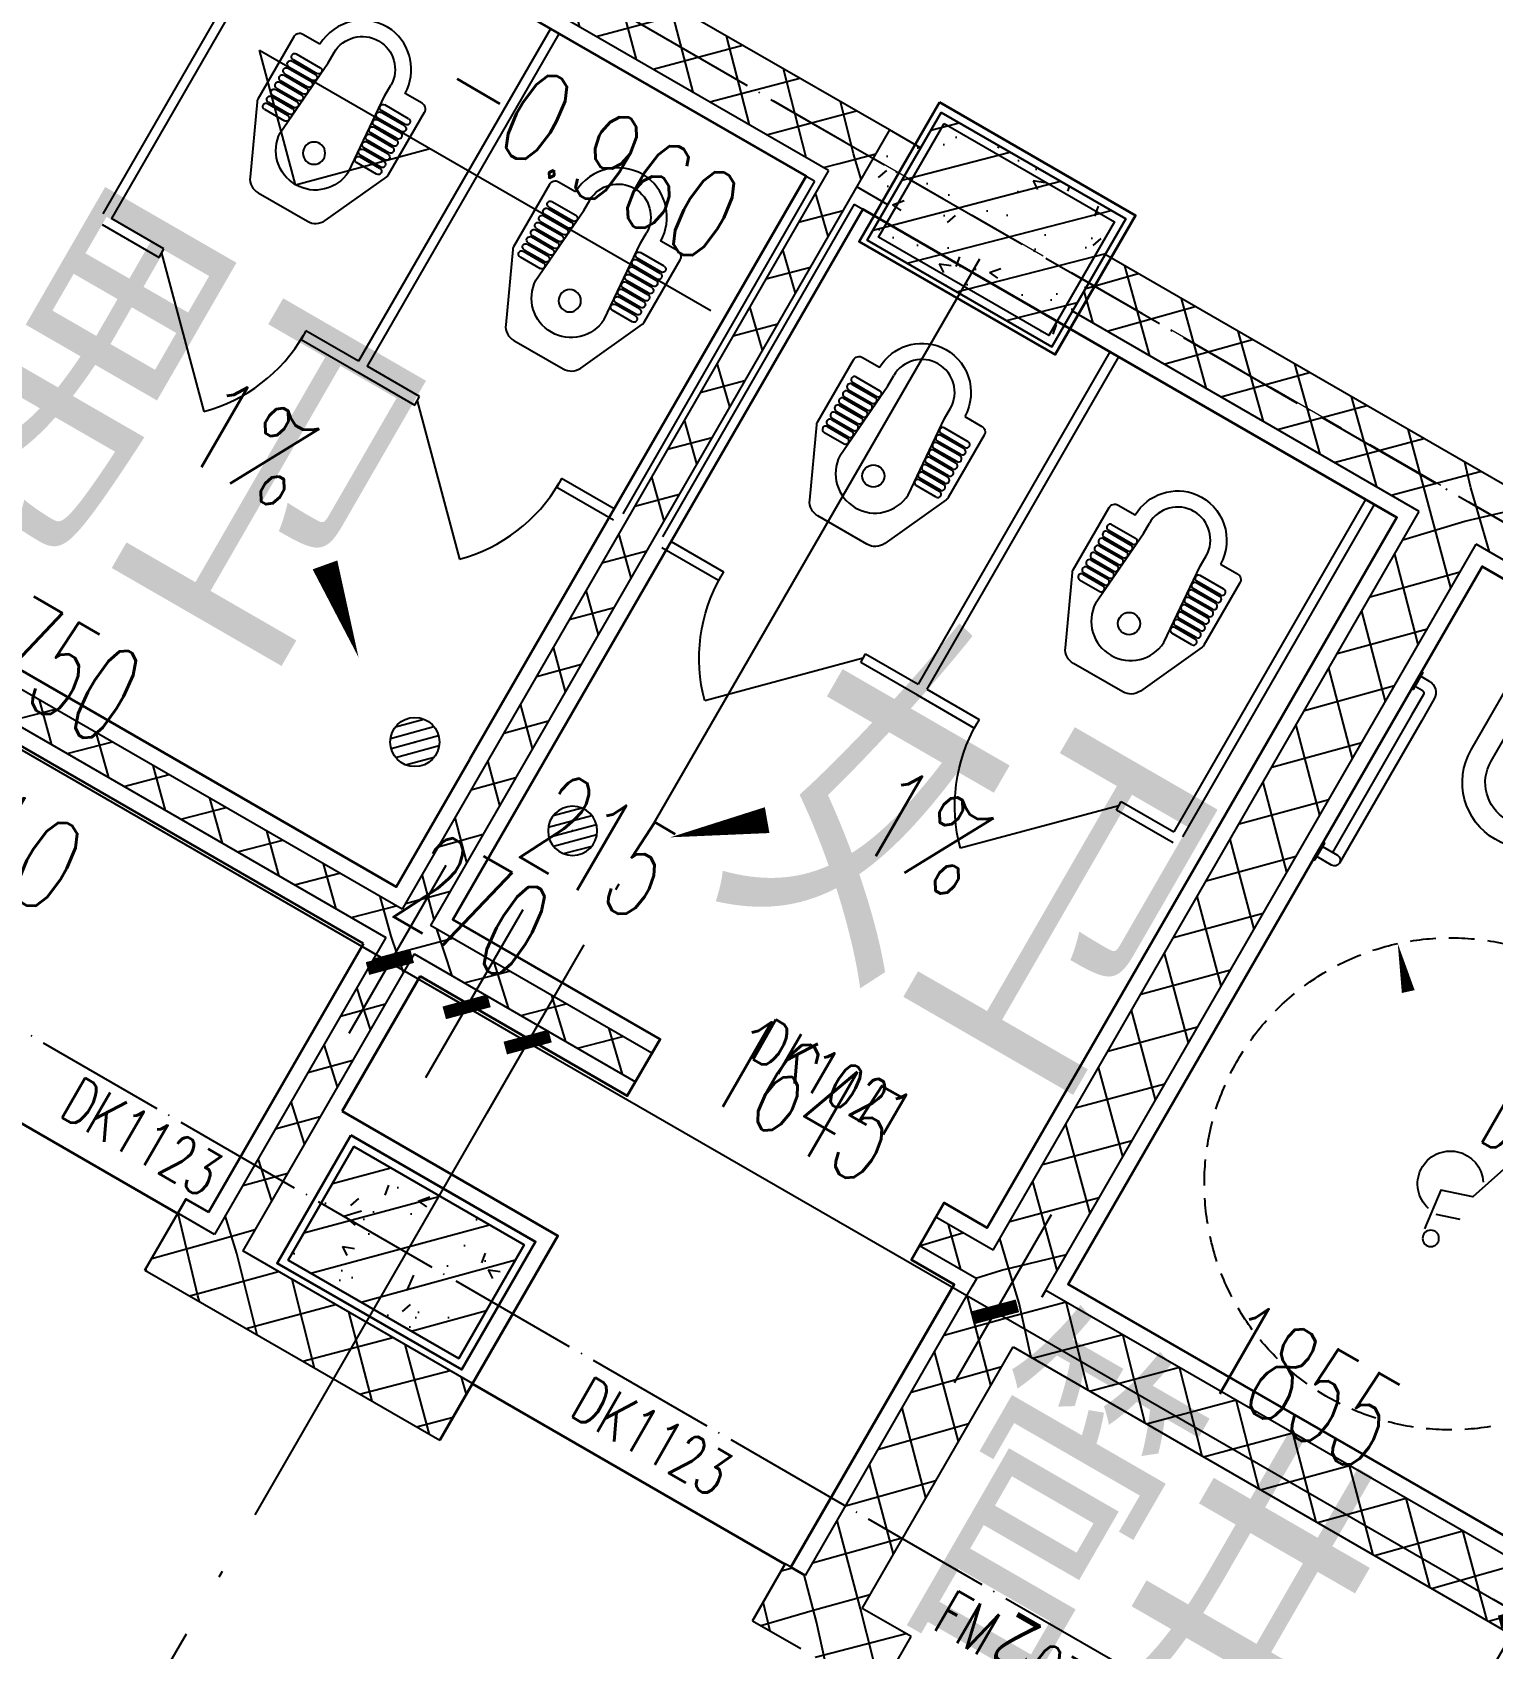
# Model space of a CAD drawing. Header units: millimetres. Extents: x 216654360 to 218309126, y 218099985 to 219647706.
# Drawn here: x 217922370 to 217926823, y 218920636 to 218925564 of the extents above; entities that cross this region are included whole.
import ezdxf

# ---------------------------------------------------------------- set-up
doc = ezdxf.new("R2010")
doc.units = ezdxf.units.MM
doc.header["$LTSCALE"] = 1000
for name, pattern in [('02-博雅楼平面图（V8）$0$DASH', [0.35, 0.25, -0.1]), ('DASH', [0.35, 0.25, -0.1]), ('DASHED', [19.049999999999997, 12.7, -6.35]), ('DOTE', [2.4200000000000004, 2, -0.2, 0.02, -0.2])]:
    doc.linetypes.add(name, pattern=pattern)
doc.layers.add('02-博雅楼平面图（V8）$0$A-FLOR-OVHD', color=173, linetype='02-博雅楼平面图（V8）$0$DASH', lineweight=9)
doc.layers.add('内装控制线', color=6, linetype='Continuous', lineweight=35)
for name, color, linetype in [('A-ANNO-DIMS', 3, 'Continuous'), ('A-ANNO-DOTE', 1, 'DOTE'), ('A-ANNO-IDEN', 3, 'Continuous'), ('A-ANNO-IDEN-LEVL', 3, 'Continuous'), ('A-ANNO-TXT', 7, 'Continuous'), ('A-COLU-CONC', 2, 'Continuous'), ('A-DOOR', 4, 'Continuous'), ('A-DOOR-HOLE', 161, 'Continuous'), ('A-DOOR-IDEN', 53, 'Continuous'), ('A-FLOR-SPCL', 245, 'Continuous'), ('A-FLOR-TPTN', 135, 'Continuous'), ('A-FM-IDEN', 181, 'Continuous'), ('A-WALL-FIL', 2, 'Continuous'), ('A-WALL-PATT', 252, 'Continuous'), ('PUB_HATCH', 8, 'Continuous'), ('洁具', 7, 'Continuous'), ('现状植物', 3, 'Continuous')]:
    doc.layers.add(name, color=color, linetype=linetype)
doc.styles.add('_TCH_DIM_T3', font='SIMPLEX.shx', dxfattribs={"width": 0.5647058823529413, "bigfont": 'GBCBIG.shx'})
doc.styles.add('A_DIM', font='SIMPLEX', dxfattribs={"width": 0.7, "bigfont": 'HZ'})
doc.dimstyles.new('_TCH_ARCH&&100', dxfattribs={"dimtxt": 297.5, "dimasz": 100, "dimexe": 250, "dimexo": 300, "dimgap": 126.25, "dimtad": 1, "dimdec": 0, "dimzin": 0, "dimdsep": 46, "dimtxsty": '_TCH_DIM_T3', "dimblk": 'ARCHTICK', "dimcen": 0.09, "dimclrt": 7, "dimazin": 2, "dimtfac": 1, "dimtdec": 0, "dimtix": 1, "dimtmove": 2, "dimatfit": 3, "dimfxl": 100, "dimtolj": 1, "dimtzin": 0, "dimarcsym": 0})
pattern_1 = [(45, (100, 0), (-100.0001016555733, 100.0001016555733), []), (135, (100, 0), (-100.0001016555733, -100.0001016555733), [])]
pattern_2 = [(45, (0, 0), (-88.38834764831843, 88.38834764831844), []), (49.99999999999999, (0, 0), (358.6300913003767, -31.37606749129755), [37.5, -412.5]), (355, (0, 0), (-69.3756668065, 376.0960668500059), [30, -330]), (100.4514, (29.88584, -2.61467), (289.2546908570108, 344.7197710304768), [31.870095, -350.571056]), (46.18420000000002, (0, 100), (533.6205243128222, -82.75950716450905), [56.24999999999999, -618.7499999999999]), (96.6356, (44.4683725, 93.1033465), (467.3313527743517, 487.0589354502209), [47.805144, -525.8565]), (351.1842, (0, 100), (467.3309725668136, 487.0593004626623), [45, -495]), (21, (50, 75), (298.4535260592309, -201.3094453326694), [37.5, -412.5]), (326.0000000000001, (50, 75), (121.6576659607909, 362.5750225234265), [30, -330]), (71.4514, (74.8711165, 58.224197), (420.111314290745, 161.2652483549762), [31.870095, -350.571056]), (37.50000000000001, (0, 0), (6.079927658645334, 166.4469269156558), [0, -326, 0, -335, 0, -331.25]), (7.499999999999999, (0, 0), (131.5347687210743, 197.2058559411801), [0, -191, 0, -318.5, 0, -126.25]), (327.5, (-111.5, 0), (266.9112180862045, -11.27743586718988), [0, -125, 0, -390, 0, -517.5]), (317.5, (-161.5, 0), (291.5930846711931, 50.05249116615887), [0, -162.5, 0, -259, 0, -367.5])]

# ---------------------------------------------------------------- blocks, each defined once
blk = doc.blocks.new('123artt')
at = {"layer": 'A-COLU-CONC', "color": 7}
for points in [[(6540927.176911903, -193915.8248868797), (6541577.176911903, -193915.8248868797), (6541577.176911903, -194365.8248868797), (6540927.176911903, -194365.8248868797)], [(6540952.176911903, -193940.8248868797), (6541552.176911903, -193940.8248868797), (6541552.176911903, -194340.8248868797), (6540952.176911903, -194340.8248868797)]]:
    blk.add_lwpolyline(points, close=True, dxfattribs=at)
blk = doc.blocks.new('A$C626D7193')
at = {"layer": 'A-ANNO-DOTE', "ltscale": 0.2}
for p, q in [((18448.50633661635, -58236.43906046433), (39411.19610879663, -58236.43906046433)), ((18448.50633661635, -61836.43906046433), (39411.19610879663, -61836.43906046433))]:
    blk.add_line(p, q, dxfattribs=at)
at = {"layer": 'A-ANNO-DOTE', "flags": 128}
blk.add_lwpolyline([(34730.63853260688, -58340.06747416733), (34730.63853260688, -96054.77360592829)], dxfattribs=at)
at = {"layer": 'A-COLU-CONC', "color": 7}
for p in [(-6506521.538576603, 135904.3858264153), (-6506521.538576603, 132304.3858264154)]:
    blk.add_blockref('123artt', p, dxfattribs=at)
blk = doc.blocks.new('A$C267A10E5')
for points in [[(175, -50), (150, -75), (75, 25), (-25, 25), (-50, 150)], [(-25, 100), (50, 100)]]:
    blk.add_lwpolyline(points)
blk.add_circle((-25, 175), 25)
blk.add_arc((0, 0), 100, 120.0000000184052, 345.522487832485)
blk = doc.blocks.new('A$C17114B48')
for start, end in [(96.00000007403301, 102.0000001082004), (87.00000006469985, 92.99999993530018), (77.9999998917996, 83.99999992596699), (104.999999899083, 111.0000000477729), (68.99999995222713, 75.00000010091703), (113.9999999934125, 120.0000000184052), (59.99999998159479, 66.00000009340272), (123.0000000897327, 128.9999999150327), (51.00000008496728, 56.99999991026732), (131.9999999444043, 138.0000000555957), (41.99999994440431, 47.99999989697633), (141.0000000849673, 146.9999999102673), (33.00000008973267, 39.000000049357), (149.9999999815948, 156.0000000065874), (23.99999990659729, 30.00000001840522), (158.9999999522271, 165.000000100917), (14.99999989908297, 20.9999999712816), (167.9999998917996, 173.999999925967), (6.000000074033001, 11.99999989942123), (177.0000000646998, 182.9999999353001), (357.0000000646999, 2.999999935300158), (186.000000074033, 192.0000001082004), (347.9999998917996, 353.999999925967), (194.999999899083, 201.0000000477729), (338.9999999522271, 345.000000100917), (203.9999999065973, 210.0000000184052), (329.9999999815948, 336.0000000934027), (213.0000000897327, 218.9999999150327), (321.0000000849673, 326.9999999102673), (222.0000001030237, 228.0000000555957), (312.0000001030236, 317.9999998969763), (230.999999950643, 236.9999999102674), (303.0000000897327, 309.000000049357), (239.9999999815948, 246.0000000934027), (293.9999999065973, 300.0000000184052), (249.0000000287184, 255.000000100917), (258.0000001005788, 263.999999925967), (276.000000074033, 282.0000001082004), (284.999999899083, 290.9999999712816), (267.0000000646999, 272.9999999353001)]:
    blk.add_arc((0, 0), 750, start, end)
blk.add_blockref('A$C267A10E5', (0, 0))
blk = doc.blocks.new('$lvtry$00000171')
for p, q in [((-74.24621202462731, 10.60660171788186), (-10.60660171788186, 74.24621202462731)), ((-69.81875867368217, -27.39235180270043), (27.39235180242758, 69.81875867368217)), ((-53.03300858900184, -53.03300858886359), (53.03300858900184, 53.03300858886359)), ((-27.39235180242758, -69.81875867368217), (69.81875867368217, 27.39235180270043)), ((10.60660171788186, -74.24621202462731), (74.24621202462731, -10.60660171788186))]:
    blk.add_line(p, q)
blk.add_circle((0, 0), 75)
blk.add_point((0, 0))
blk = doc.blocks.new('$DorLib2D$00000114')
at = {"color": 0}
blk.add_line((0.4999999999999964, 3.552713678800501e-15), (-0.2071067811864751, 0.7071067811864857), dxfattribs=at)
blk.add_arc((0.5000000000013856, -1.154631945610163e-12), 1.000000000001696, 135, 180, dxfattribs=at)
blk = doc.blocks.new('$plan$00002878')
at = {"layer": '洁具', "color": 0}
for p, q in [((-120, -192.5), (-100, -450.0000000000291)), ((120, -192.5), (100, -450.0000000000291)), ((-197.5893991584308, -230.0463587915583), (-127.0837779579451, -230.0463587915583)), ((197.5893991584308, -230.0463587915583), (127.0837779579451, -230.0463587915583)), ((-197.5893991584016, -250.0463587915583), (-127.0837779579451, -250.0463587915583)), ((-197.5893991584308, -255.0463587915583), (-125.1420303851191, -255.0463587915583)), ((-197.5893991584016, -275.0463587915583), (-125.1420303851191, -275.0463587915292)), ((-197.5893991584308, -280.0463587915583), (-123.200282812264, -280.0463587915583)), ((197.5893991584308, -280.0463587915583), (123.200282812264, -280.0463587915583)), ((197.5893991584308, -255.0463587915583), (125.1420303851191, -255.0463587915583)), ((197.5893991584016, -275.0463587915583), (125.1420303851191, -275.0463587915292)), ((197.5893991584016, -250.0463587915583), (127.0837779579451, -250.0463587915583)), ((-197.5893991584016, -300.0463587915583), (-123.2002828122932, -300.0463587915583)), ((-197.5893991584308, -305.0463587915583), (-121.2585352394963, -305.0463587915583)), ((-197.5893991584016, -325.0463587915583), (-121.2585352394963, -325.0463587915583)), ((-197.5893991584308, -330.0463587915583), (-119.3167876666703, -330.0463587915583)), ((197.5893991584308, -330.0463587915583), (119.3167876666703, -330.0463587915583)), ((197.5893991584308, -305.0463587915583), (121.2585352394963, -305.0463587915583)), ((197.5893991584016, -325.0463587915583), (121.2585352394963, -325.0463587915583)), ((197.5893991584016, -300.0463587915583), (123.2002828122932, -300.0463587915583)), ((-197.5893991584016, -350.0463587915583), (-119.3167876666703, -350.0463587915583)), ((-197.5893991584308, -355.0463587915583), (-117.3750400938734, -355.0463587915583)), ((-197.5893991584016, -375.0463587915583), (-117.3750400938443, -375.0463587915583)), ((-197.5893991584308, -380.0463587915583), (-115.4332925210474, -380.0463587915583)), ((197.5893991584308, -380.0463587915583), (115.4332925210474, -380.0463587915583)), ((197.5893991584308, -355.0463587915583), (117.3750400938734, -355.0463587915583)), ((197.5893991584016, -375.0463587915583), (117.3750400938443, -375.0463587915583)), ((197.5893991584016, -350.0463587915583), (119.3167876666703, -350.0463587915583)), ((-197.5893991584016, -400.0463587915583), (-115.4332925210474, -400.0463587915583)), ((-197.5893991584308, -405.0463587915583), (-113.4915449482214, -405.0463587915583)), ((-197.5893991584016, -425.0463587915583), (-113.4915449482214, -425.0463587915583)), ((197.5893991584308, -405.0463587915583), (113.4915449482214, -405.0463587915583)), ((197.5893991584016, -425.0463587915583), (113.4915449482214, -425.0463587915583)), ((197.5893991584016, -400.0463587915583), (115.4332925210474, -400.0463587915583)), ((-100, -450.0000000000291), (-100, -486.3435219620296)), ((100, -450.0000000000291), (100, -486.3435219620296))]:
    blk.add_line(p, q, dxfattribs=at)
at = {"layer": '洁具'}
blk.add_lwpolyline([(-149.9999999999927, -486.3435219620296), (-210, -486.3435219620296, -0.4142135623729885), (-230, -466.3435219620296), (-230, -246.872255150869, -0.1080307041366527), (-228.1755325925624, -238.5265967001105), (-132.0295949985448, -29.1358538731256, -0.2930686843997553), (-86.59076351713156, 0), (86.59076351713156, 0, -0.2930686843997489), (132.0295949985448, -29.13585387312196), (228.1755325925624, -238.5265967001105, -0.1080307041366528), (230, -246.872255150869), (230, -466.3435219620296, -0.4142135623730951), (210, -486.3435219620296), (150, -486.3435219620296, -0.3704769387679618), (17.71147033309717, -633.7350115449481, -0.4404284666695213)], format="xyb", close=True, dxfattribs=at)
at = {"layer": '洁具', "color": 0}
blk.add_circle((0.6473819928360172, -190), 33.93437923681224, dxfattribs=at)
for centre, radius, start, end in [((-0.6006167570449179, -198.289265411353), 119.539651634164, 89.71212104449961, 177.2240986931284), ((0.600616757030366, -198.289265411353), 119.539651634164, 2.77590130687156, 90.28787895550037), ((-197.5893991584016, -240.0463587915583), 10, 90, 270), ((-127.0837779579451, -240.0463587915583), 10, 270, 90), ((127.0837779579451, -240.0463587915583), 10, 90, 270), ((197.5893991584016, -240.0463587915583), 10, 270, 90), ((-197.5893991584308, -265.0463587915583), 10, 90, 270), ((-197.5893991584308, -290.0463587915583), 10, 90, 270), ((-125.1420303851191, -265.0463587915292), 10, 270, 90), ((-123.200282812264, -290.0463587915583), 10, 270, 90), ((123.200282812264, -290.0463587915583), 10, 90, 270), ((125.1420303851191, -265.0463587915292), 10, 90, 270), ((197.5893991584308, -265.0463587915583), 10, 270, 90), ((197.5893991584308, -290.0463587915583), 10, 270, 90), ((-197.5893991584308, -315.0463587915583), 10, 90, 270), ((-197.5893991584308, -340.0463587915583), 10, 90, 270), ((-121.2585352394963, -315.0463587915583), 10, 270, 90), ((-119.3167876666703, -340.0463587915583), 10, 270, 90), ((119.3167876666703, -340.0463587915583), 10, 90, 270), ((121.2585352394963, -315.0463587915583), 10, 90, 270), ((197.5893991584308, -315.0463587915583), 10, 270, 90), ((197.5893991584308, -340.0463587915583), 10, 270, 90), ((-197.5893991584308, -365.0463587915583), 10, 90, 270), ((-197.5893991584308, -390.0463587915583), 10, 90, 270), ((-117.3750400938443, -365.0463587915583), 10, 270, 90), ((-115.4332925210474, -390.0463587915583), 10, 270, 90), ((115.4332925210474, -390.0463587915583), 10, 90, 270), ((117.3750400938443, -365.0463587915583), 10, 90, 270), ((197.5893991584308, -365.0463587915583), 10, 270, 90), ((197.5893991584308, -390.0463587915583), 10, 270, 90), ((-197.5893991584308, -415.0463587915583), 10, 90, 270), ((-113.4915449482214, -415.0463587915583), 10, 270, 90), ((113.4915449482214, -415.0463587915583), 10, 90, 270), ((197.5893991584308, -415.0463587915583), 10, 270, 90), ((0, -484.9908518361335), 100.0091481639029, 180.7749756292411, 359.2250243707589)]:
    blk.add_arc(centre, radius, start, end, dxfattribs=at)
blk = doc.blocks.new('A$C64048149')
at = {"layer": 'A-WALL-FIL'}
for p, q in [((-1261.44660982769, 1338.55339084068), (-1261.446609811857, 168.5533906712662)), ((-1261.446609854698, 1338.553390655012), (-1231.446609854698, 1338.553390653702)), ((-1231.446609865874, 1338.5533908332), (-1231.446609999985, 168.5533906968776)), ((-361.4466098546982, 1338.553390616071), (-361.4466099468991, 168.5533906535129)), ((-361.4466098546982, 1338.553390609901), (-331.4466098546982, 1338.553390608591)), ((-331.4466098546982, 1338.553390608591), (-331.4466099450365, 168.5533907719073)), ((-1231.446609999985, 168.5533906968776), (-1046.446609067731, 168.5533905499324)), ((-1046.446609067731, 168.5533905499324), (-1046.446609068662, 138.5533906877681)), ((-546.4466090686619, 138.5533906622441), (-546.4466090677306, 168.5533905244374)), ((-546.4466090677306, 168.5533905244374), (-361.4466099468991, 168.5533906535129)), ((-1046.446609068662, 138.5533906877681), (-1246.446609868668, 138.5533906575001)), ((-346.4466098733246, 138.553390612331), (-546.4466090686619, 138.5533906622441))]:
    blk.add_line(p, q, dxfattribs=at)
at = {"layer": 'A-DOOR', "xscale": -499.9999999999999, "yscale": 499.9999999999999, "zscale": 499.9999999999999, "rotation": 179.9999999971277}
blk.add_blockref('$DorLib2D$00000114', (-796.4466093713418, 153.5533906348719), dxfattribs=at)
at = {"layer": 'A-FLOR-TPTN', "rotation": 179.9999999938692}
blk.add_blockref('$plan$00002878', (-796.4466098584235, 460.1788833847604), dxfattribs=at)
blk = doc.blocks.new('A$C3F51656B')
blk.add_lwpolyline([(-30, 0), (30, 0), (30, -5), (-30, -5)], close=True)
blk.add_lwpolyline([(17.5, -5), (17.5, -700, -0.9999999999999999), (-17.5, -700), (-17.5, -5)], format="xyb")
blk = doc.blocks.new('A$C27CC74B8')
for points in [[(-400, -500), (-400, 0), (0, 0), (0, -500, -0.9999999999999999)], [(-330, -300), (-70, -300), (-70, -500, -1), (-330, -500)], [(-150, -340), (-150, -310), (-250, -310), (-250, -340, 0.9999999999999999)]]:
    blk.add_lwpolyline(points, format="xyb", close=True)
blk.add_lwpolyline([(0, -150), (-400, -150)])
blk = doc.blocks.new('A$C4616736E')
blk.add_lwpolyline([(0, -30), (0, 30), (5, 30), (5, -30)], close=True)
for points in [[(5, 17.5), (35, 17.5, -0.414213562373095), (75, -22.5), (75, -100)], [(5, -17.5), (30, -17.5, -0.414213562373095), (40, -27.5), (40, -100)]]:
    blk.add_lwpolyline(points, format="xyb")
blk = doc.blocks.new('A$C411B070F')
blk.add_lwpolyline([(0, -30), (0, 30), (5, 30), (5, -30)], close=True)
blk.add_lwpolyline([(5, 17.5), (57.5, 17.5, -0.9999999999999999), (57.5, -17.5), (5, -17.5)], format="xyb")
blk = doc.blocks.new('A$C1B856B3B')
for points in [[(40, 500), (40, 17.5)], [(75, 500), (75, 0)]]:
    blk.add_lwpolyline(points)
for name, p in [('A$C4616736E', (0, 600)), ('A$C411B070F', (0, 0))]:
    blk.add_blockref(name, p)
blk = doc.blocks.new('A$C315D286B')
for name, p in [('A$C27CC74B8', (200, 0)), ('A$C3F51656B', (400, 0)), ('A$C1B856B3B', (-450, -1000))]:
    blk.add_blockref(name, p)
blk = doc.blocks.new('B-F1-wc')
at = {"layer": 'A-WALL-PATT'}
h = blk.add_hatch(dxfattribs=at)
h.set_pattern_fill('钢筋混凝土', color=256, scale=50, style=0)
h.set_pattern_definition(pattern_2)
h.paths.add_polyline_path([(6028522.332194935, 8826.718406981945), (6029172.332194935, 8826.718406981945), (6029172.332194935, 9276.718406981945), (6028522.332194935, 9276.718406981945)])
h = blk.add_hatch(dxfattribs=at)
h.set_pattern_fill('多孔材料', color=256, scale=50, style=0)
h.set_pattern_definition(pattern_1)
h.paths.add_polyline_path([(6028413.301716992, 9151.718406981716), (6028313.301716992, 8951.718406979537), (6028313.301716965, 6351.686979540931), (6028363.301716965, 6301.686979540934), (6028413.301716964, 6351.686979538241)])
h = blk.add_hatch(dxfattribs=at)
h.set_pattern_fill('多孔材料', color=256, scale=50, style=0)
h.set_pattern_definition(pattern_1)
h.paths.add_polyline_path([(6028313.301716965, 6351.686979540931), (6026932.758598557, 6351.686979542935), (6026932.758598557, 6251.686979542937), (6028313.301716964, 6251.686979541815), (6028363.301716964, 6301.686979540933)])
h = blk.add_hatch(dxfattribs=at)
h.set_pattern_fill('多孔材料', color=256, scale=50, style=0)
h.set_pattern_definition(pattern_1)
h.paths.add_polyline_path([(6028413.301716964, 6251.686979542747), (6029192.329395961, 6251.686979543484), (6029192.329395961, 6351.6869795357), (6028413.301716964, 6351.686979538241), (6028363.301716965, 6301.686979540934)])
h = blk.add_hatch(dxfattribs=at)
h.set_pattern_fill('多孔材料', color=256, scale=50, style=0)
h.set_pattern_definition(pattern_1)
h.paths.add_polyline_path([(6030393.49694695, 6351.686979538241), (6030192.329395981, 6351.6869795357), (6030192.329395982, 6251.686979543484), (6030393.510308965, 6251.686979542746), (6030460.170294617, 6301.691433719974)])
h = blk.add_hatch(dxfattribs=at)
h.set_pattern_fill('多孔材料', color=256, scale=50, style=0)
h.set_pattern_definition(pattern_1)
h.paths.add_polyline_path([(6028363.301716964, 6301.686979540935), (6028313.301716964, 6251.686979541815), (6028313.301716955, 5206.712188315067), (6028363.301727003, 5140.045536722196), (6028413.301716954, 5206.71221846251), (6028413.301716964, 6251.686979542747)])
h = blk.add_hatch(dxfattribs=at)
h.set_pattern_fill('钢筋混凝土', color=256, scale=50, style=0)
h.set_pattern_definition(pattern_2)
h.paths.add_polyline_path([(6028547.332194934, 5251.713092030693), (6029147.332194934, 5251.713092030693), (6029147.332194934, 5651.713092030693), (6028547.332194934, 5651.713092030693)])
at = {"layer": 'PUB_HATCH'}
h = blk.add_hatch(dxfattribs=at)
h.set_pattern_fill('多孔材料', color=256, scale=50, style=0)
h.set_pattern_definition(pattern_1)
h.paths.add_polyline_path([(6028313.301716992, 8951.718406979537), (6028413.301716992, 9151.718406981716), (6025512.764490826, 9151.71840698294), (6025712.743117644, 8951.718406980635)])
h = blk.add_hatch(dxfattribs=at)
h.set_pattern_fill('加气混凝土', color=256, scale=50, style=0)
h.set_pattern_definition([(0, (177, -183), (300, 600), [0, -600]), (0, (-174, -264), (300, 600), [0, -600]), (0, (21, -270), (300, 600), [0, -600]), (0, (234, -93), (300, 600), [0, -600]), (0, (-15, -300), (300, 600), [0, -600]), (0, (294, 285), (300, 600), [0, -600]), (0, (111, 237), (300, 600), [0, -600]), (0, (207, 162), (300, 600), [0, -600]), (0, (-282, 150), (300, 600), [0, -600]), (0, (12, 123), (300, 600), [0, -600]), (0, (-102, -30), (300, 600), [0, -600]), (0, (-96, -255), (300, 600), [0, -600]), (0, (129, -279), (300, 600), [0, -600]), (0, (294, -15), (300, 600), [0, -600]), (0, (-267, -108), (300, 600), [0, -600]), (0, (-216, -6), (300, 600), [0, -600]), (0, (18, -48), (300, 600), [0, -600]), (0, (-66, -135), (300, 600), [0, -600]), (0, (-114, 63), (300, 600), [0, -600]), (0, (-39, 288), (300, 600), [0, -600]), (0, (-243, -234), (300, 600), [0, -600]), (0, (87, 165), (300, 600), [0, -600]), (0, (-192, 174), (300, 600), [0, -600]), (0, (-240, 252), (300, 600), [0, -600]), (130.601294, (257.142858, 97.142856), (-1499.999983430985, 1800.000007869767), [26.341554, -11037.111]), (18.4349488, (214.285716, 108.571428), (1499.99999446807, 599.9999955732223), [27.10524, -3767.6279]), (90, (214.285716, 82.857144), (300.0000000000001, 600), [25.714284, -1174.28565]), (161.565051, (240, 74.285712), (-1500.000007552608, 599.9999552724113), [27.10524, -3767.6279]), (53.1301023, (240, 74.285712), (300.0000005671201, 599.9999997164399), [28.57143, -2971.4285]), (135, (262.857144, -231.42852), (-300.0000362661431, 599.9999593952012), [24.24366, -1672.8126]), (45, (228.571428, -231.42852), (299.999998082377, 599.9999975789675), [24.24366, -1672.8126]), (135, (245.714286, -248.57142), (-300.0000362661431, 599.9999593952012), [24.24366, -1672.8126]), (45, (245.714286, -248.57142), (299.999998082377, 599.9999975789675), [24.24366, -1672.8126]), (116.565051, (-25.71426, 171.428574), (-5.219298673253547e-05, 1199.999967353521), [31.943826, -638.8765000000001]), (180, (-39.99995999999999, 199.999998), (-299.9999999999999, 600), [34.285716, -565.71425]), (63.43494880000001, (-88.57139999999998, 171.428574), (2.716145353076627e-06, 1199.999994186336), [31.943826, -638.8765000000001]), (116.565051, (-74.2857, 142.857144), (-5.219298673253547e-05, 1199.999967353521), [31.943826, -638.8765000000001]), (0, (-74.2857, 142.857144), (300, 600), [34.285716, -565.71425]), (63.43494880000001, (-39.99995999999999, 142.857144), (2.716145353076627e-06, 1199.999994186336), [31.943826, -638.8765000000001]), (107.102728, (199.999998, -31.42854000000001), (-899.9999655924546, 3000.000004840143), [38.861346, -16282.9025]), (143.972626, (188.571426, 5.714286), (-5699.99992773809, 4199.999995246334), [38.861346, -8122.02]), (180, (157.142856, 28.57143), (-299.9999999999999, 600), [37.142856, -562.8571]), (36.02737329999999, (88.57142999999999, 5.714286), (5699.999957876589, 4199.999954722195), [38.861346, -8122.02]), (71.5650511, (77.142858, -28.5714), (900.0000046203285, 2999.99999483479), [36.140316, -3758.5928]), (107.102728, (88.57142999999999, -65.71428), (-899.9999655924546, 3000.000004840143), [38.861346, -16282.9025]), (143.972626, (120, -88.57139999999998), (-5699.99992773809, 4199.999995246334), [38.861346, -8122.02]), (0, (120, -88.57139999999998), (300, 600), [37.142856, -562.8571]), (36.02737329999999, (157.142856, -88.57139999999998), (5699.999957876589, 4199.999954722195), [38.861346, -8122.02]), (71.5650511, (188.571426, -65.71428), (900.0000046203285, 2999.99999483479), [36.140316, -3758.5928]), (150.255118, (205.714284, 248.571426), (-900.0000021301363, 599.9999925650195), [23.03502, -4814.319600000001]), (90, (185.714286, 237.14286), (300.0000000000001, 600), [22.857144, -1177.14275]), (29.7448813, (185.714286, 237.14286), (900.0000005300184, 599.9999971978212), [23.03502, -4814.319600000001]), (116.565051, (65.714286, -177.14286), (-5.219298673253547e-05, 1199.999967353521), [31.943826, -638.8765000000001]), (168.690067, (51.428574, -148.5714), (-2700.000002003099, 599.9999849441089), [29.137254, -6089.685500000001]), (41.18592510000001, (0, -162.8571), (7499.999954558658, 6599.999942288418), [30.371844, -12725.802]), (90, (0, -191.42856), (300.0000000000001, 600), [28.57143, -1171.4285]), (138.814074, (22.857144, -211.42854), (-7499.999866690215, 6600.000042036299), [30.371844, -12725.802]), (16.6992442, (22.857144, -211.42854), (9899.99992551639, 2999.999968578065), [29.82945, -12498.5375]), (60.9453959, (51.428574, -202.85712), (299.9999992038756, 599.9999946927048), [29.416086, -12325.3395]), (109.983106, (-185.71428, 74.285712), (-1500.00000564993, 4199.999988885022), [33.44200199999999, -14012.1975]), (155.556045, (-197.14284, 105.714288), (-3900.000014866057, 1799.999962602966), [34.522986, -14465.1315]), (24.4439547, (-259.99998, 105.714288), (3900.000001945477, 1799.999991342401), [34.522986, -14465.1315]), (70.01689340000001, (-271.42854, 74.285712), (1500.000004522143, 4199.999989580724), [33.442002, -14012.1975]), (109.983106, (-259.99998, 42.857142), (-1500.00000564993, 4199.999988885022), [33.44200199999999, -14012.1975]), (160.016893, (-228.57138, 31.42857), (-1500.00000088163, 599.9999726666744), [33.442002, -6989.377500000001]), (19.9831065, (-228.57138, 31.42857), (1499.999991764409, 599.9999990480279), [33.442002, -6989.377500000001]), (70.01689340000001, (-197.14284, 42.857142), (1500.000004522143, 4199.999989580724), [33.442002, -14012.1975]), (122.005383, (37.142856, 19.999998), (-300.00004026147, 599.9999693707862), [26.954232, -5633.434]), (18.4349488, (-2.85714, 34.285716), (1499.99999446807, 599.9999955732223), [27.10524, -3767.6279]), (90, (-2.85714, 8.571426), (300.0000000000001, 600), [25.714284, -1174.28565]), (161.565051, (22.857144, 0), (-1500.000007552608, 599.9999552724113), [27.10524, -3767.6279]), (54.46232220000002, (22.857144, 0), (2099.999996957259, 2999.999995506066), [24.57807, -10298.2115]), (116.565051, (-137.14284, -125.71428), (-5.219298673253547e-05, 1199.999967353521), [31.943826, -638.8765000000001]), (180, (-151.42854, -97.14282), (-299.9999999999999, 600), [31.42857, -568.5714]), (59.0362434, (-199.99998, -125.71428), (300.0000009765315, 599.9999970877775), [33.31972799999999, -6963.821999999998]), (120.963756, (-182.85714, -154.28568), (-300.0000409979644, 599.9999724465997), [33.319728, -6963.821999999999]), (0, (-182.85714, -154.28568), (300, 600), [31.42857, -568.5714]), (63.43494880000001, (-151.42854, -154.28568), (2.716145353076627e-06, 1199.999994186336), [31.943826, -638.8765000000001])])
h.paths.add_polyline_path([(6028522.332194935, 8951.718406987864), (6028522.332194935, 9151.718406987738), (6028413.301716994, 9151.718406989681), (6028413.30171699, 8951.71840698985)])
h = blk.add_hatch(dxfattribs=at)
h.set_pattern_fill('多孔材料', color=256, scale=50, style=0)
h.set_pattern_definition(pattern_1)
h.paths.add_polyline_path([(6029172.332194935, 9151.718406981872), (6029172.332194935, 8951.718406981341), (6030393.149531238, 8951.71840697907), (6030493.145078137, 9018.385073647021), (6030493.13617015, 9151.718406981576)])
h = blk.add_hatch(dxfattribs=at)
h.set_pattern_fill('多孔材料', color=256, scale=50, style=0)
h.set_pattern_definition(pattern_1)
h.paths.add_polyline_path([(6032047.332393308, 8951.718406981012), (6032047.332393308, 9151.718406981227), (6030493.13617015, 9151.718406981576), (6030493.145078137, 9018.385073647021), (6030593.149533023, 8951.718406980419)])
h = blk.add_hatch(dxfattribs=at)
h.set_pattern_fill('多孔材料', color=256, scale=50, style=0)
h.set_pattern_definition(pattern_1)
h.paths.add_polyline_path([(6030460.170294617, 6301.691433719974), (6030593.503627938, 6301.700342078656), (6030593.149533023, 8951.718406980419), (6030493.145078138, 9018.385073647021), (6030393.149531238, 8951.71840697907), (6030393.49694695, 6351.686979538241)])
h = blk.add_hatch(dxfattribs=at)
h.set_pattern_fill('多孔材料', color=256, scale=50, style=0)
h.set_pattern_definition(pattern_1)
h.paths.add_polyline_path([(6030526.844233592, 6226.797101794397), (6030593.500274293, 6326.79866104768), (6030593.503627938, 6301.700342078935), (6030460.170294617, 6301.69143371988), (6030393.510308965, 6251.686979542746), (6030393.513636224, 6226.785776931282)])
h = blk.add_hatch(dxfattribs=at)
h.set_pattern_fill('多孔材料', color=256, scale=50, style=0)
h.set_pattern_definition(pattern_1)
h.paths.add_polyline_path([(6030526.844233845, 6226.79436631115), (6030593.518791019, 6126.798660954486), (6032647.292111265, 6126.788845316526), (6032713.944060795, 6226.459905710526), (6032647.261486826, 6326.788845467585), (6030593.500274293, 6326.79866104768)])
h = blk.add_hatch(dxfattribs=at)
h.set_pattern_fill('多孔材料', color=256, scale=50, style=0)
h.set_pattern_definition(pattern_1)
h.paths.add_polyline_path([(6030493.319848884, 5106.687238768391), (6030593.566228868, 5206.663719147445), (6030593.518791019, 6126.798660954486), (6030526.844233845, 6226.79436631115), (6030393.513635464, 6226.793983381025), (6030393.566226072, 5206.712815482415)])
h = blk.add_hatch(dxfattribs=at)
h.set_pattern_fill('多孔材料', color=256, scale=50, style=0)
h.set_pattern_definition(pattern_1)
h.paths.add_polyline_path([(6028313.301716955, 5206.712188315067), (6028184.230749438, 5206.712149401631), (6028184.230809735, 5006.71214940249), (6028363.3017471, 5006.712203389009), (6028363.301727003, 5140.045536722196)])
h = blk.add_hatch(dxfattribs=at)
h.set_pattern_fill('多孔材料', color=256, scale=50, style=0)
h.set_pattern_definition(pattern_1)
h.paths.add_polyline_path([(6028363.3017471, 5006.712203389009), (6029222.332255219, 5006.712462373462), (6029222.332194922, 5206.712462372006), (6028413.301716954, 5206.71221846251), (6028363.301727003, 5140.045536722195)])
h = blk.add_hatch(dxfattribs=at)
h.set_pattern_fill('多孔材料', color=256, scale=50, style=0)
h.set_pattern_definition(pattern_1)
h.paths.add_polyline_path([(6030393.566226072, 5206.712815482415), (6030322.332194922, 5206.712794005428), (6030322.332255219, 5006.712794006884), (6030492.571411869, 5006.712845331724), (6030493.319848885, 5106.687238768391)])
h = blk.add_hatch(dxfattribs=at)
h.set_pattern_fill('多孔材料', color=256, scale=50, style=0)
h.set_pattern_definition(pattern_1)
h.paths.add_polyline_path([(6030493.575528728, 5006.659575111978), (6030765.96375736, 5006.670863556722), (6030765.955468863, 5206.670863383119), (6030593.566228868, 5206.663719147445), (6030493.319848884, 5106.687238768391)])
for points in [[(6028502.33219598, 9300.795204271228), (6029192.332195981, 9300.795204271228), (6029192.332195981, 8810.795204285896), (6028502.33219598, 8810.795204285896)], [(6028522.332194921, 5676.713092029924), (6029172.332194922, 5676.713092029924), (6029172.332194922, 5226.713092044592), (6028522.332194921, 5226.713092044592)]]:
    blk.add_lwpolyline(points, close=True)
at = {"layer": 'A-ANNO-IDEN'}
blk.add_lwpolyline([(6032005.19230479, 6669.59213230717, 0, 0, 0), (6030994.674608402, 7778.128999211912, 0, 40.00000000000001, 0), (6031095.72637804, 7667.275312521449, 0, 0, 0)], format="xyseb", dxfattribs=at)
at = {"layer": 'A-COLU-CONC'}
for p, q in [((6029172.332194935, 9276.718406981945), (6028522.332194935, 9276.718406981945)), ((6028522.332194935, 9276.718406981945), (6028522.332194935, 8826.718406981945)), ((6029172.332194935, 8826.718406981945), (6029172.332194935, 9276.718406981945)), ((6028522.332194935, 8826.718406981945), (6029172.332194935, 8826.718406981945)), ((6029147.332194934, 5651.713092030693), (6028547.332194934, 5651.713092030693)), ((6028547.332194934, 5651.713092030693), (6028547.332194934, 5251.713092030693)), ((6029147.332194934, 5251.713092030693), (6029147.332194934, 5651.713092030693)), ((6028547.332194934, 5251.713092030693), (6029147.332194934, 5251.713092030693))]:
    blk.add_line(p, q, dxfattribs=at)
at = {"layer": 'A-DOOR-HOLE', "linetype": 'DASH'}
for p, q in [((6029192.329395969, 6351.686979540981), (6029192.329395969, 6251.686979540981)), ((6030192.329395969, 6251.686979540981), (6030192.329395969, 6351.686979540981)), ((6028184.230809738, 5006.71214940182), (6028184.23074944, 5206.712149401811)), ((6029222.332194922, 5206.712462373752), (6029222.332255219, 5006.712462373761)), ((6030322.332255219, 5006.712794007183), (6030322.332194922, 5206.712794007174))]:
    blk.add_line(p, q, dxfattribs=at)
at = {"layer": 'A-WALL-FIL'}
for p, q in [((6028413.301716992, 9151.718406981716), (6025512.764490826, 9151.71840698294)), ((6028413.301716992, 9151.718406981716), (6028413.301716964, 6351.686979538241)), ((6028522.332194926, 9151.718407002852), (6028413.301716994, 9151.718406989681)), ((6030493.13617015, 9151.718406981576), (6029172.332194926, 9151.718406979895)), ((6032047.332393304, 9151.718406979813), (6030493.13617015, 9151.718406981576)), ((6028313.301716992, 8951.718406979537), (6025712.743117644, 8951.718406980635)), ((6028313.301716992, 8951.718406979537), (6028313.301716965, 6351.686979540931)), ((6028522.332194925, 8951.718406983457), (6028413.30171699, 8951.71840698985)), ((6030393.149531238, 8951.71840697907), (6029172.332194926, 8951.7184069805)), ((6030393.49694695, 6351.686979538241), (6030393.149531238, 8951.71840697907)), ((6032047.332393304, 8951.718406977163), (6030593.149533023, 8951.718406980419)), ((6030593.503627938, 6301.700342078656), (6030593.149533023, 8951.718406980419)), ((6028313.301716965, 6351.686979540931), (6026932.758598557, 6351.686979542935)), ((6029192.329395961, 6351.6869795357), (6028413.301716964, 6351.686979538241)), ((6029192.329395961, 6251.686979543484), (6029192.329395961, 6351.6869795357)), ((6030393.49694695, 6351.686979538241), (6030192.329395981, 6351.6869795357)), ((6030192.329395981, 6351.6869795357), (6030192.329395982, 6251.686979543484)), ((6030593.500274293, 6326.79866104768), (6032647.261486826, 6326.788845467585)), ((6030593.500274293, 6326.79866104768), (6030593.503627938, 6301.700342078935)), ((6026932.758598557, 6251.686979542937), (6028313.301716964, 6251.686979541815)), ((6028313.301716964, 6251.686979541815), (6028313.301716955, 5206.712188315067)), ((6028413.301716964, 6251.686979542747), (6029192.329395961, 6251.686979543484)), ((6028413.301716964, 6251.686979542747), (6028413.301716954, 5206.71221846251)), ((6030192.329395982, 6251.686979543484), (6030393.510308965, 6251.686979542746)), ((6030393.513636224, 6226.785776931282), (6030393.510308965, 6251.686979542746)), ((6030393.566226072, 5206.712815482415), (6030393.513635464, 6226.793983381025)), ((6030593.518791019, 6126.798660954486), (6032647.292111265, 6126.788845316526)), ((6030593.566228868, 5206.663719147445), (6030593.518791019, 6126.798660954486)), ((6028313.301716955, 5206.712188315067), (6028184.230749438, 5206.712149401631)), ((6028184.230749438, 5206.712149401631), (6028184.230809735, 5006.71214940249)), ((6029222.332194922, 5206.712462372006), (6028413.301716954, 5206.71221846251)), ((6029222.332255219, 5006.712462373462), (6029222.332194922, 5206.712462372006)), ((6030393.566226072, 5206.712815482415), (6030322.332194922, 5206.712794005428)), ((6030322.332194922, 5206.712794005428), (6030322.332255219, 5006.712794006884)), ((6030765.955468863, 5206.670863383119), (6030593.566228868, 5206.663719147445)), ((6030765.96375736, 5006.670863556722), (6030765.955468863, 5206.670863383119)), ((6028184.230809735, 5006.71214940249), (6028363.3017471, 5006.712203389009)), ((6028363.3017471, 5006.712203389009), (6029222.332255219, 5006.712462373462)), ((6030322.332255219, 5006.712794006884), (6030492.571411869, 5006.712845331724))]:
    blk.add_line(p, q, dxfattribs=at)
at = {"layer": '内装控制线'}
for points in [[(6025763.335041639, 6201.682086934607), (6025932.764209877, 6201.687218603825), (6025932.752987224, 6401.686740477605), (6025763.334538114, 6401.689096419819), (6025763.334243939, 8901.72610448366), (6028263.301716981, 8902.345786660973), (6028263.301717106, 6851.140157395655)], [(6028463.294714668, 6201.801036466583), (6029192.335007222, 6201.688382491928), (6029192.323784699, 6401.685576587257), (6028463.301716954, 6401.807866564283), (6028463.301716987, 8901.718406980017), (6030343.154370743, 8901.718406979619), (6030343.283421413, 6401.898865918298), (6030192.32378465, 6401.863484676638), (6030192.335007273, 6201.864475386537), (6030342.532082164, 6201.886560010503), (6030342.574501961, 5206.712379651999), (6030392.574235695, 5206.71323564103)], [(6032648.224711885, 6544.037116886246), (6032597.181416944, 6544.018701152414), (6032597.24319475, 6377.142417595503), (6030643.54816243, 6376.792914059562), (6030643.159266206, 8901.71840698389), (6031697.332393308, 8901.71840698356), (6031697.332393308, 8701.718406664495), (6032596.350592417, 8701.718406664495), (6032596.776621347, 7644.018604959843), (6032648.038508171, 7644.037101134621)], [(6028263.308719188, 6201.800130374015), (6026932.76420989, 6201.686979696127), (6026932.752987211, 6401.686979385302), (6028263.315709082, 6401.788324352555), (6028263.301717035, 6851.141412280086)], [(6028263.272950925, 5256.687254761105), (6028263.308719188, 6201.800130374015)], [(6028463.333848664, 5726.713406742721), (6028463.294714742, 6201.800130372783)], [(6028463.332194884, 5726.713406744057), (6029222.332194922, 5726.712777315792), (6029222.332194922, 5006.712246940555)], [(6028184.23075572, 5206.711938303316), (6028184.23075572, 5256.711938303316), (6028263.272950936, 5256.687598352467)], [(6027084.22654161, 5205.777891396363), (6028184.23075572, 5205.777891396363)], [(6029222.332194922, 5205.777891396363), (6030322.332195204, 5205.778223032881)]]:
    blk.add_lwpolyline(points, dxfattribs=at)
at = {"layer": 'A-FLOR-SPCL', "extrusion": (0, 0, -1), "xscale": -1, "zscale": -1}
blk.add_blockref('A$C315D286B', (-6031093.193257092, 8901.718406983788), dxfattribs=at)
at = {"layer": 'A-FLOR-SPCL', "extrusion": (0, 0, -1), "zscale": -1.000000000000001, "rotation": 161.6483906436854}
blk.add_blockref('A$C17114B48', (-6031499.933456596, 7223.860565759541), dxfattribs=at)
at = {"layer": 'A-FLOR-SPCL', "rotation": 0.07573376680588924}
blk.add_blockref('$lvtry$00000171', (6028092.074741586, 6812.146727863885), dxfattribs=at)
at = {"layer": 'A-FLOR-SPCL', "xscale": -1, "rotation": 270}
blk.add_blockref('$lvtry$00000171', (6028644.267391213, 6818.302508943017), dxfattribs=at)
at = {"layer": 'A-WALL-FIL', "xscale": -1}
for p in [(6026131.855107019, 7563.209533035218), (6027031.855107061, 7563.20953313838)]:
    blk.add_blockref('A$C64048149', p, dxfattribs=at)
at = {"layer": 'A-WALL-FIL'}
for p in [(6029694.748326949, 7563.209533135366), (6030594.748326991, 7563.209533032204)]:
    blk.add_blockref('A$C64048149', p, dxfattribs=at)
at = {"layer": 'A-ANNO-TXT', "color": 7, "style": 'A_DIM', "width": 0.6999999999999998}
blk.add_text('D=1500', height=140, dxfattribs=at).set_placement((6031504.254508837, 7381.941487866006))
at = {"layer": 'A-DOOR-IDEN', "linetype": 'DASHED', "style": 'A_DIM', "width": 0.6999999999999998}
blk.add_text('DK1021', height=140, dxfattribs=at).set_placement((6029451.996062629, 6489.612205701298))
at = {"layer": 'A-DOOR-IDEN', "style": 'A_DIM', "width": 0.6999999999999998}
for p in [(6027716.93915351, 5282.858084641117), (6029520.332246142, 5269.335446641502)]:
    blk.add_text('DK1123', height=140, rotation=1.727381404518969e-05, dxfattribs=at).set_placement(p)
at = {"layer": 'A-FM-IDEN', "style": 'A_DIM'}
for s, height, width, p in [('乙', 175, 0.7, (6031001.036627981, 5259.139290808288)), ('FM', 140, 0.6999999999999998, (6030805.036628149, 5259.131168082442)), ('0721', 140, 0.6999999999999998, (6031123.536627876, 5259.144367511942))]:
    blk.add_text(s, height=height, rotation=0.002374479128805575, dxfattribs=dict(at, width=width)).set_placement(p)
blk = doc.blocks.new('_ArchTick')
at = {"color": 0, "linetype": 'ByBlock', "const_width": 0.4}
blk.add_lwpolyline([(-0.5, -0.5), (0.5, 0.5)], dxfattribs=at)
blk = doc.blocks.new('*D372')
at = {"layer": 'A-ANNO-DIMS', "color": 0, "lineweight": -2, "transparency": 16777216}
for p, q in [((6075612.109113524, 6533.709771666893), (6075612.109113524, 5941.972664115898)), ((6078362.301716924, 6533.709771666892), (6078362.301716924, 5941.972664115898)), ((6075612.109113524, 6191.972664115898), (6078362.301716924, 6191.972664115898))]:
    blk.add_line(p, q, dxfattribs=at)
at = {"layer": 'Defpoints', "color": 0, "transparency": 16777216}
for p in [(6075612.109113524, 6833.709771666893), (6078362.301716924, 6833.709771666892), (6078362.301716924, 6191.972664115898)]:
    blk.add_point(p, dxfattribs=at)
at = {"layer": 'A-ANNO-DIMS', "color": 0, "lineweight": -2, "transparency": 16777216, "xscale": 100, "yscale": 100, "zscale": 100, "rotation": 180}
blk.add_blockref('_ArchTick', (6075612.109113524, 6191.972664115898), dxfattribs=at)
at = {"layer": 'A-ANNO-DIMS', "color": 0, "lineweight": -2, "transparency": 16777216, "xscale": 100, "yscale": 100, "zscale": 100}
blk.add_blockref('_ArchTick', (6078362.301716924, 6191.972664115898), dxfattribs=at)
at = {"layer": 'A-ANNO-DIMS', "color": 7, "transparency": 16777216, "insert": (6076987.205415224, 6466.972664115898), "char_height": 297.5, "attachment_point": 5, "style": '_TCH_DIM_T3'}
blk.add_mtext('\\A1;2750', dxfattribs=at)
blk = doc.blocks.new('*D373')
at = {"layer": 'A-ANNO-DIMS', "color": 0, "lineweight": -2, "transparency": 16777216}
for p, q in [((6078362.301716924, 6533.709771666892), (6078362.301716924, 5941.972664115897)), ((6078632.546001525, 6533.709771666892), (6078632.546001525, 5941.972664115897)), ((6078362.301716924, 6191.972664115897), (6078262.301716924, 6191.972664115897)), ((6078362.301716924, 6191.972664115897), (6078632.546001525, 6191.972664115897)), ((6078632.546001525, 6191.972664115897), (6078732.546001525, 6191.972664115897))]:
    blk.add_line(p, q, dxfattribs=at)
at = {"layer": 'Defpoints', "color": 0, "transparency": 16777216}
for p in [(6078362.301716924, 6833.709771666892), (6078632.546001525, 6833.709771666892), (6078632.546001525, 6191.972664115897)]:
    blk.add_point(p, dxfattribs=at)
at = {"layer": 'A-ANNO-DIMS', "color": 0, "lineweight": -2, "transparency": 16777216, "xscale": 100, "yscale": 100, "zscale": 100}
blk.add_blockref('_ArchTick', (6078362.301716924, 6191.972664115897), dxfattribs=at)
at = {"layer": 'A-ANNO-DIMS', "color": 0, "lineweight": -2, "transparency": 16777216, "xscale": 100, "yscale": 100, "zscale": 100, "rotation": 180}
blk.add_blockref('_ArchTick', (6078632.546001525, 6191.972664115897), dxfattribs=at)
at = {"layer": 'A-ANNO-DIMS', "color": 7, "transparency": 16777216, "insert": (6078497.423859224, 6466.972664115897), "char_height": 297.5, "attachment_point": 5, "style": '_TCH_DIM_T3'}
blk.add_mtext('\\A1;270', dxfattribs=at)
blk = doc.blocks.new('*D374')
at = {"layer": 'A-ANNO-DIMS', "color": 0, "lineweight": -2, "transparency": 16777216}
for p, q in [((6078632.546001525, 6533.709771666892), (6078632.546001525, 5941.972664115897)), ((6078847.332194934, 6533.709771666892), (6078847.332194934, 5941.972664115897)), ((6078632.546001525, 6191.972664115897), (6078532.546001525, 6191.972664115897)), ((6078632.546001525, 6191.972664115897), (6078847.332194934, 6191.972664115897)), ((6078847.332194934, 6191.972664115897), (6078947.332194934, 6191.972664115897))]:
    blk.add_line(p, q, dxfattribs=at)
at = {"layer": 'Defpoints', "color": 0, "transparency": 16777216}
for p in [(6078632.546001525, 6833.709771666892), (6078847.332194934, 6833.709771666892), (6078847.332194934, 6191.972664115897)]:
    blk.add_point(p, dxfattribs=at)
at = {"layer": 'A-ANNO-DIMS', "color": 0, "lineweight": -2, "transparency": 16777216, "xscale": 100, "yscale": 100, "zscale": 100}
blk.add_blockref('_ArchTick', (6078632.546001525, 6191.972664115897), dxfattribs=at)
at = {"layer": 'A-ANNO-DIMS', "color": 0, "lineweight": -2, "transparency": 16777216, "xscale": 100, "yscale": 100, "zscale": 100, "rotation": 180}
blk.add_blockref('_ArchTick', (6078847.332194934, 6191.972664115897), dxfattribs=at)
at = {"layer": 'A-ANNO-DIMS', "color": 7, "transparency": 16777216, "insert": (6078739.93909823, 6816.972664115897), "char_height": 297.5, "attachment_point": 5, "style": '_TCH_DIM_T3'}
blk.add_mtext('\\A1;215', dxfattribs=at)
blk = doc.blocks.new('*D375')
at = {"layer": 'A-ANNO-DIMS', "color": 0, "lineweight": -2, "transparency": 16777216}
for p, q in [((6078847.332194934, 6533.709771666892), (6078847.332194934, 5941.972664115896)), ((6080492.539752002, 6533.709771666891), (6080492.539752002, 5941.972664115896)), ((6078847.332194934, 6191.972664115896), (6080492.539752002, 6191.972664115896))]:
    blk.add_line(p, q, dxfattribs=at)
at = {"layer": 'Defpoints', "color": 0, "transparency": 16777216}
for p in [(6078847.332194934, 6833.709771666892), (6080492.539752002, 6833.709771666891), (6080492.539752002, 6191.972664115896)]:
    blk.add_point(p, dxfattribs=at)
at = {"layer": 'A-ANNO-DIMS', "color": 0, "lineweight": -2, "transparency": 16777216, "xscale": 100, "yscale": 100, "zscale": 100, "rotation": 180}
blk.add_blockref('_ArchTick', (6078847.332194934, 6191.972664115896), dxfattribs=at)
at = {"layer": 'A-ANNO-DIMS', "color": 0, "lineweight": -2, "transparency": 16777216, "xscale": 100, "yscale": 100, "zscale": 100}
blk.add_blockref('_ArchTick', (6080492.539752002, 6191.972664115896), dxfattribs=at)
at = {"layer": 'A-ANNO-DIMS', "color": 7, "transparency": 16777216, "insert": (6079669.935973467, 6466.972664115896), "char_height": 297.5, "attachment_point": 5, "style": '_TCH_DIM_T3'}
blk.add_mtext('\\A1;1645', dxfattribs=at)
blk = doc.blocks.new('*D376')
at = {"layer": 'A-ANNO-DIMS', "color": 0, "lineweight": -2, "transparency": 16777216}
for p, q in [((6080492.539752002, 6533.709771666891), (6080492.539752002, 5941.972664115896)), ((6082347.332194934, 6533.709771666891), (6082347.332194934, 5941.972664115896)), ((6080492.539752002, 6191.972664115896), (6082347.332194934, 6191.972664115896))]:
    blk.add_line(p, q, dxfattribs=at)
at = {"layer": 'Defpoints', "color": 0, "transparency": 16777216}
for p in [(6080492.539752002, 6833.709771666891), (6082347.332194934, 6833.709771666891), (6082347.332194934, 6191.972664115896)]:
    blk.add_point(p, dxfattribs=at)
at = {"layer": 'A-ANNO-DIMS', "color": 0, "lineweight": -2, "transparency": 16777216, "xscale": 100, "yscale": 100, "zscale": 100, "rotation": 180}
blk.add_blockref('_ArchTick', (6080492.539752002, 6191.972664115896), dxfattribs=at)
at = {"layer": 'A-ANNO-DIMS', "color": 0, "lineweight": -2, "transparency": 16777216, "xscale": 100, "yscale": 100, "zscale": 100}
blk.add_blockref('_ArchTick', (6082347.332194934, 6191.972664115896), dxfattribs=at)
at = {"layer": 'A-ANNO-DIMS', "color": 7, "transparency": 16777216, "insert": (6081419.935973467, 6466.972664115896), "char_height": 297.5, "attachment_point": 5, "style": '_TCH_DIM_T3'}
blk.add_mtext('\\A1;1855', dxfattribs=at)
blk = doc.blocks.new('*D377')
at = {"layer": 'A-ANNO-DIMS', "color": 0, "lineweight": -2, "transparency": 16777216}
for p, q in [((6082347.332194934, 6533.709771666891), (6082347.332194934, 5941.972664115896)), ((6082747.283163561, 6533.709771666891), (6082747.283163561, 5941.972664115896)), ((6082347.332194934, 6191.972664115896), (6082247.332194934, 6191.972664115896)), ((6082347.332194934, 6191.972664115896), (6082747.283163561, 6191.972664115896)), ((6082747.283163561, 6191.972664115896), (6082847.283163561, 6191.972664115896))]:
    blk.add_line(p, q, dxfattribs=at)
at = {"layer": 'Defpoints', "color": 0, "transparency": 16777216}
for p in [(6082347.332194934, 6833.709771666891), (6082747.283163561, 6833.709771666891), (6082747.283163561, 6191.972664115896)]:
    blk.add_point(p, dxfattribs=at)
at = {"layer": 'A-ANNO-DIMS', "color": 0, "lineweight": -2, "transparency": 16777216, "xscale": 100, "yscale": 100, "zscale": 100}
blk.add_blockref('_ArchTick', (6082347.332194934, 6191.972664115896), dxfattribs=at)
at = {"layer": 'A-ANNO-DIMS', "color": 0, "lineweight": -2, "transparency": 16777216, "xscale": 100, "yscale": 100, "zscale": 100, "rotation": 180}
blk.add_blockref('_ArchTick', (6082747.283163561, 6191.972664115896), dxfattribs=at)
at = {"layer": 'A-ANNO-DIMS', "color": 7, "transparency": 16777216, "insert": (6082547.307679247, 6466.972664115896), "char_height": 297.5, "attachment_point": 5, "style": '_TCH_DIM_T3'}
blk.add_mtext('\\A1;400', dxfattribs=at)
blk = doc.blocks.new('A$C04836B57')
at = {"layer": '02-博雅楼平面图（V8）$0$A-FLOR-OVHD'}
blk.add_lwpolyline([(-83018.3456080947, -50428.90691806521), (-94493.35842490476, -50432.97879557562), (-94505.840073484, -45081.47675346829), (-83045.20315593295, -45081.47972744921)], close=True, dxfattribs=at)
at = {"layer": 'A-ANNO-IDEN'}
for points in [[(-88463.7463663593, -52197.0524509638, 0, 0, 0), (-88064.43243287504, -52532.76074835941, 0, 80.00000000000001, 0), (-88294.06327089295, -52339.70718524475, 0, 0, 0)], [(-86567.86374717951, -52197.05245099719, 0, 0, 0), (-86967.17768067587, -52532.76074837874, 0, 80.00000000000001, 0), (-86737.54684265144, -52339.70718527224, 0, 0, 0)]]:
    blk.add_lwpolyline(points, format="xyseb", dxfattribs=at)
at = {"layer": 'A-ANNO-IDEN-LEVL'}
for p, q in [((-88950.80505687557, -51380.51640977063), (-89250.80505687557, -51080.51640977063)), ((-89250.80505687557, -51080.51640977063), (-87662.80505687557, -51080.51640977063)), ((-88950.80505687557, -51380.51640977063), (-88650.80505687557, -51080.51640977063))]:
    blk.add_line(p, q, dxfattribs=at)
at = {"layer": 'A-ANNO-TXT'}
blk.add_blockref('A$C626D7193', (-121762.4129141103, 7805.49620364391), dxfattribs=at)
at = {"layer": '内装控制线'}
blk.add_blockref('B-F1-wc', (-6115879.106773744, -59482.65594885108), dxfattribs=at)
at = {"layer": 'A-ANNO-TXT', "color": 7, "style": 'A_DIM', "width": 0.6999999999999998}
for s, p in [('-0.960', (-88719.47172354255, -50975.51640977063)), ('1%', (-88861.45049299859, -52269.48370387367)), ('1%', (-86487.49295387138, -52269.48370390981)), ('-1.110', (-89462.49238328077, -53693.59299547091))]:
    blk.add_text(s, height=280, dxfattribs=at).set_placement(p)
at = {"layer": 'A-ANNO-TXT', "linetype": 'Continuous', "style": 'A_DIM', "width": 0.7}
for s, p in [('女卫', (-86808.28804286197, -52643.15594915766)), ('男卫', (-89552.10657643713, -52717.15594915766)), ('管井', (-85282.30744350329, -54251.1867413843))]:
    blk.add_text(s, height=1000, dxfattribs=at).set_placement(p)
at = {"layer": 'A-ANNO-DIMS'}
dim = blk.add_linear_dim(base=(-87031.77438150346, -53290.68328504176), p1=(-87246.56057491247, -52648.94617749077), p2=(-87031.77438150346, -52648.94617749077), angle=0, dimstyle='_TCH_ARCH&&100', dxfattribs=at)
dim.commit()
dim.dimension.update_dxf_attribs({"geometry": '*D374', "text_midpoint": (-87139.1674782075, -52665.68328504176), "dimtype": 129, "insert": (-6165879.106576437, -59482.65594915766)})
for p1, p2, distance, picture, middle in [((-90266.9974629134, -52648.94617749077), (-87516.80485951342, -52648.94617749077), -641.7371075509946, '*D372', (-88891.9011612134, -53015.68328504176)), ((-87516.80485951342, -52648.94617749077), (-87246.56057491247, -52648.94617749077), -641.7371075509946, '*D373', (-87381.6827172134, -53015.68328504176)), ((-87031.77438150346, -52648.94617749077), (-85386.56682443526, -52648.94617749077), -641.7371075510018, '*D375', (-86209.17060296983, -53015.68328504177)), ((-85386.56682443526, -52648.94617749077), (-83531.77438150346, -52648.94617749077), -641.7371075510018, '*D376', (-84459.17060296983, -53015.68328504177)), ((-83531.77438150346, -52648.94617749077), (-83131.82341287658, -52648.94617749077), -641.7371075510018, '*D377', (-83331.79889719002, -53015.68328504177))]:
    dim = blk.add_aligned_dim(p1=p1, p2=p2, distance=distance, dimstyle='_TCH_ARCH&&100', dxfattribs=at)
    dim.commit()
    dim.dimension.update_dxf_attribs({"geometry": picture, "text_midpoint": middle, "insert": (-6165879.106576437, -59482.65594915766)})

msp = doc.modelspace()

# ---------------------------------------------------------------- block references
at = {"layer": '现状植物', "rotation": 330.0099772030858}
msp.add_blockref('A$C04836B57', (218025897.187641, 218925138.5110827), dxfattribs=at)

doc.saveas('drawing.dxf')
